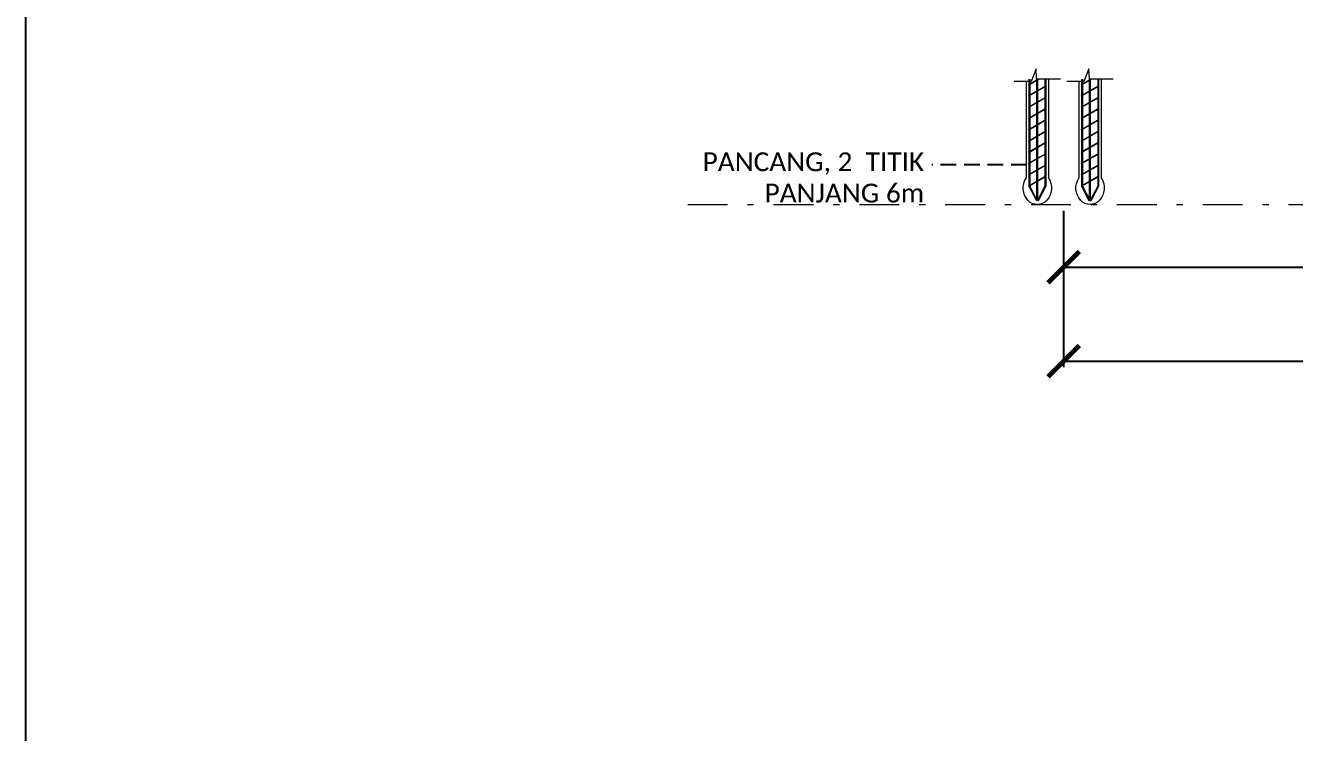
# Model space of a CAD drawing. Header units: millimetres. Extents: x 2175 to 3376, y 1504 to 1740.
# Drawn here: x 2985.68 to 3005.94, y 1648.24 to 1659.53 of the extents above; entities that cross this region are included whole.
import ezdxf

# ---------------------------------------------------------------- set-up
doc = ezdxf.new("R2010")
doc.units = ezdxf.units.MM
for name, pattern in [('DASHDOT2', [12.7, 6.35, -3.175, 0, -3.175]), ('DASHDOTX2', [50.8, 25.4, -12.7, 0, -12.7]), ('DASHED', [19.05, 12.7, -6.35]), ('HIDDEN', [0.375, 0.25, -0.125])]:
    doc.linetypes.add(name, pattern=pattern)
doc.layers.add('As Atap', color=3, linetype='DASHDOTX2', lineweight=40)
doc.layers.add('Garis Dim', color=131, linetype='DASHED', lineweight=9)
for name, color, linetype in [('GR', 7, 'Continuous'), ('KOP TEKS', 1, 'Continuous'), ('TEXT', 7, 'Continuous')]:
    doc.layers.add(name, color=color, linetype=linetype)
doc.layers.add('Layer2', color=7, linetype='DASHED', lineweight=40, true_color=0x238759)
doc.styles.add('-DIM2', font='simplex.shx', dxfattribs={"width": 0.55})
doc.styles.get("Standard").update_dxf_attribs({"font": 'arial.ttf'})
doc.dimstyles.new('DIMENSI WARNA 2.1', dxfattribs={"dimtxt": 1, "dimasz": 0.5, "dimexe": 0.1, "dimexo": 0.1, "dimgap": 0.05, "dimtad": 0, "dimtih": 1, "dimtoh": 1, "dimrnd": 0.0025, "dimzin": 0, "dimdsep": 46, "dimtxsty": '-DIM2', "dimblk": 'ARCHTICK', "dimcen": 0.1, "dimclrd": 1, "dimclre": 1, "dimclrt": 256, "dimadec": 0, "dimazin": 0, "dimtfac": 1, "dimtofl": 0, "dimtmove": 0, "dimatfit": 3, "dimldrblk": 'ARCHTICK', "dimfxl": 0.18, "dimtfill": 2, "dimtfillclr": 256, "dimtolj": 1, "dimtzin": 0, "dimarcsym": 0})

# ---------------------------------------------------------------- blocks, each defined once
blk = doc.blocks.new('_ArchTick')
at = {"color": 0, "linetype": 'ByBlock', "const_width": 0.15}
blk.add_lwpolyline([(-0.5, -0.5), (0.5, 0.5)], dxfattribs=at)
blk = doc.blocks.new('*D956')
at = {"layer": 'Defpoints', "color": 0, "transparency": 16777216}
for p in [(3002.251, 1656.675), (3032.251, 1656.675), (3032.251, 1655.675)]:
    blk.add_point(p, dxfattribs=at)
at = {"layer": 'GR', "color": 1, "lineweight": -2, "transparency": 16777216}
for p, q in [((3002.251, 1656.575), (3002.251, 1655.575)), ((3032.251, 1656.575), (3032.251, 1655.575)), ((3002.251, 1655.675), (3016.101, 1655.675)), ((3032.251, 1655.675), (3018.401, 1655.675))]:
    blk.add_line(p, q, dxfattribs=at)
at = {"layer": 'GR', "color": 1, "lineweight": -2, "transparency": 16777216, "xscale": 0.5, "yscale": 0.5, "zscale": 0.5, "rotation": 180}
blk.add_blockref('_ArchTick', (3002.251, 1655.675), dxfattribs=at)
at = {"layer": 'GR', "color": 1, "lineweight": -2, "transparency": 16777216, "xscale": 0.5, "yscale": 0.5, "zscale": 0.5}
blk.add_blockref('_ArchTick', (3032.251, 1655.675), dxfattribs=at)
at = {"layer": 'GR', "color": 240, "transparency": 16777216, "insert": (3017.251, 1655.675), "char_height": 1, "attachment_point": 5, "style": '-DIM2', "bg_fill": 1, "box_fill_scale": 1.1, "bg_fill_color": 256, "bg_fill_true_color": 16180224, "bg_fill_transparency": 0}
blk.add_mtext('\\A1;30.00', dxfattribs=at)
blk = doc.blocks.new('*D958')
at = {"layer": 'Defpoints', "color": 0, "transparency": 16777216}
for p in [(3002.251, 1655.675), (3062.251, 1655.675), (3062.251, 1654.175)]:
    blk.add_point(p, dxfattribs=at)
at = {"layer": 'GR', "color": 1, "lineweight": -2, "transparency": 16777216}
for p, q in [((3002.251, 1655.575), (3002.251, 1654.075)), ((3062.251, 1655.575), (3062.251, 1654.075)), ((3002.251, 1654.175), (3031.101, 1654.175)), ((3062.251, 1654.175), (3033.401, 1654.175))]:
    blk.add_line(p, q, dxfattribs=at)
at = {"layer": 'GR', "color": 1, "lineweight": -2, "transparency": 16777216, "xscale": 0.5, "yscale": 0.5, "zscale": 0.5, "rotation": 180}
blk.add_blockref('_ArchTick', (3002.251, 1654.175), dxfattribs=at)
at = {"layer": 'GR', "color": 1, "lineweight": -2, "transparency": 16777216, "xscale": 0.5, "yscale": 0.5, "zscale": 0.5}
blk.add_blockref('_ArchTick', (3062.251, 1654.175), dxfattribs=at)
at = {"layer": 'GR', "color": 240, "transparency": 16777216, "insert": (3032.251, 1654.175), "char_height": 1, "attachment_point": 5, "style": '-DIM2', "bg_fill": 1, "box_fill_scale": 1.1, "bg_fill_color": 256, "bg_fill_true_color": 16180224, "bg_fill_transparency": 0}
blk.add_mtext('\\A1;60.00', dxfattribs=at)

msp = doc.modelspace()

# ---------------------------------------------------------------- linework, layer by layer
at = {"linetype": 'HIDDEN'}
msp.add_line((3001.661, 1657.307), (3000.149, 1657.307), dxfattribs=at)
at = {"layer": 'As Atap', "color": 7, "linetype": 'ByBlock', "lineweight": 5}
for p, q in [((3001.651, 1658.637), (3001.651, 1657.093)), ((3002.011, 1658.675), (3002.011, 1657.093)), ((3002.492, 1658.637), (3002.492, 1657.093)), ((3002.852, 1658.675), (3002.852, 1657.093))]:
    msp.add_line(p, q, dxfattribs=at)
at = {"layer": 'As Atap', "color": 0, "linetype": 'ByBlock', "lineweight": 5}
for p, q in [((3001.697, 1658.675), (3001.697, 1658.594)), ((3001.697, 1658.586), (3001.697, 1658.414)), ((3001.709, 1658.675), (3001.709, 1658.601)), ((3001.709, 1658.593), (3001.709, 1658.421)), ((3001.819, 1658.693), (3001.819, 1658.665)), ((3001.819, 1658.656), (3001.819, 1658.485)), ((3001.831, 1658.675), (3001.831, 1658.672)), ((3001.831, 1658.663), (3001.831, 1658.492)), ((3001.953, 1658.675), (3001.953, 1658.562)), ((3001.953, 1658.554), (3001.953, 1658.382)), ((3001.965, 1658.675), (3001.965, 1658.569)), ((3001.965, 1658.561), (3001.965, 1658.389)), ((3002.537, 1658.675), (3002.537, 1658.594)), ((3002.537, 1658.586), (3002.537, 1658.414)), ((3002.549, 1658.675), (3002.549, 1658.601)), ((3002.549, 1658.593), (3002.549, 1658.421)), ((3002.66, 1658.693), (3002.66, 1658.665)), ((3002.66, 1658.656), (3002.66, 1658.485)), ((3002.672, 1658.675), (3002.672, 1658.672)), ((3002.672, 1658.663), (3002.672, 1658.492)), ((3002.794, 1658.675), (3002.794, 1658.562)), ((3002.794, 1658.554), (3002.794, 1658.382)), ((3002.806, 1658.675), (3002.806, 1658.569)), ((3002.806, 1658.561), (3002.806, 1658.389)), ((3001.697, 1658.406), (3001.697, 1658.234)), ((3001.709, 1658.413), (3001.709, 1658.241)), ((3001.819, 1658.476), (3001.819, 1658.305)), ((3001.831, 1658.483), (3001.831, 1658.312)), ((3001.953, 1658.374), (3001.953, 1658.202)), ((3001.965, 1658.381), (3001.965, 1658.209)), ((3002.537, 1658.406), (3002.537, 1658.234)), ((3002.549, 1658.413), (3002.549, 1658.241)), ((3002.66, 1658.476), (3002.66, 1658.305)), ((3002.672, 1658.483), (3002.672, 1658.312)), ((3002.794, 1658.374), (3002.794, 1658.202)), ((3002.806, 1658.381), (3002.806, 1658.209)), ((3001.697, 1658.226), (3001.697, 1658.054)), ((3001.709, 1658.233), (3001.709, 1658.061)), ((3001.819, 1658.296), (3001.819, 1658.125)), ((3001.831, 1658.303), (3001.831, 1658.132)), ((3001.953, 1658.194), (3001.953, 1658.022)), ((3001.965, 1658.201), (3001.965, 1658.029)), ((3002.537, 1658.226), (3002.537, 1658.054)), ((3002.549, 1658.233), (3002.549, 1658.061)), ((3002.66, 1658.296), (3002.66, 1658.125)), ((3002.672, 1658.303), (3002.672, 1658.132)), ((3002.794, 1658.194), (3002.794, 1658.022)), ((3002.806, 1658.201), (3002.806, 1658.029)), ((3001.697, 1658.046), (3001.697, 1657.874)), ((3001.709, 1658.053), (3001.709, 1657.881)), ((3001.819, 1658.116), (3001.819, 1657.945)), ((3001.819, 1657.936), (3001.819, 1657.765)), ((3001.831, 1658.123), (3001.831, 1657.952)), ((3001.831, 1657.943), (3001.831, 1657.772)), ((3001.953, 1658.014), (3001.953, 1657.842)), ((3001.965, 1658.021), (3001.965, 1657.849)), ((3002.537, 1658.046), (3002.537, 1657.874)), ((3002.549, 1658.053), (3002.549, 1657.881)), ((3002.66, 1658.116), (3002.66, 1657.945)), ((3002.66, 1657.936), (3002.66, 1657.765)), ((3002.672, 1658.123), (3002.672, 1657.952)), ((3002.672, 1657.943), (3002.672, 1657.772)), ((3002.794, 1658.014), (3002.794, 1657.842)), ((3002.806, 1658.021), (3002.806, 1657.849)), ((3001.697, 1657.866), (3001.697, 1657.694)), ((3001.709, 1657.873), (3001.709, 1657.701)), ((3001.819, 1657.756), (3001.819, 1657.585)), ((3001.831, 1657.763), (3001.831, 1657.592)), ((3001.953, 1657.834), (3001.953, 1657.662)), ((3001.965, 1657.841), (3001.965, 1657.669)), ((3002.537, 1657.866), (3002.537, 1657.694)), ((3002.549, 1657.873), (3002.549, 1657.701)), ((3002.66, 1657.756), (3002.66, 1657.585)), ((3002.672, 1657.763), (3002.672, 1657.592)), ((3002.794, 1657.834), (3002.794, 1657.662)), ((3002.806, 1657.841), (3002.806, 1657.669)), ((3001.697, 1657.686), (3001.697, 1657.514)), ((3001.709, 1657.693), (3001.709, 1657.521)), ((3001.819, 1657.576), (3001.819, 1657.405)), ((3001.831, 1657.583), (3001.831, 1657.412)), ((3001.953, 1657.654), (3001.953, 1657.482)), ((3001.965, 1657.661), (3001.965, 1657.489)), ((3002.537, 1657.686), (3002.537, 1657.514)), ((3002.549, 1657.693), (3002.549, 1657.521)), ((3002.66, 1657.576), (3002.66, 1657.405)), ((3002.672, 1657.583), (3002.672, 1657.412)), ((3002.794, 1657.654), (3002.794, 1657.482)), ((3002.806, 1657.661), (3002.806, 1657.489)), ((3001.697, 1657.506), (3001.697, 1657.334)), ((3001.697, 1657.326), (3001.697, 1657.154)), ((3001.709, 1657.513), (3001.709, 1657.341)), ((3001.709, 1657.333), (3001.709, 1657.161)), ((3001.819, 1657.396), (3001.819, 1657.225)), ((3001.831, 1657.403), (3001.831, 1657.232)), ((3001.953, 1657.474), (3001.953, 1657.302)), ((3001.965, 1657.481), (3001.965, 1657.309)), ((3002.537, 1657.506), (3002.537, 1657.334)), ((3002.537, 1657.326), (3002.537, 1657.154)), ((3002.549, 1657.513), (3002.549, 1657.341)), ((3002.549, 1657.333), (3002.549, 1657.161)), ((3002.66, 1657.396), (3002.66, 1657.225)), ((3002.672, 1657.403), (3002.672, 1657.232)), ((3002.794, 1657.474), (3002.794, 1657.302)), ((3002.806, 1657.481), (3002.806, 1657.309)), ((3001.697, 1657.146), (3001.697, 1656.974)), ((3001.709, 1657.153), (3001.709, 1656.981)), ((3001.819, 1657.216), (3001.819, 1657.045)), ((3001.831, 1657.223), (3001.831, 1657.052)), ((3001.953, 1657.294), (3001.953, 1657.122)), ((3001.965, 1657.301), (3001.965, 1657.129)), ((3001.965, 1657.121), (3001.965, 1656.966)), ((3002.537, 1657.146), (3002.537, 1656.974)), ((3002.549, 1657.153), (3002.549, 1656.981)), ((3002.66, 1657.216), (3002.66, 1657.045)), ((3002.672, 1657.223), (3002.672, 1657.052)), ((3002.794, 1657.294), (3002.794, 1657.122)), ((3002.806, 1657.301), (3002.806, 1657.129)), ((3002.806, 1657.121), (3002.806, 1656.966)), ((3001.709, 1656.973), (3001.709, 1656.969)), ((3001.709, 1656.973), (3001.709, 1656.969)), ((3001.819, 1657.036), (3001.819, 1656.758)), ((3001.831, 1657.043), (3001.831, 1656.758)), ((3001.953, 1657.114), (3001.953, 1656.969)), ((3002.549, 1656.973), (3002.549, 1656.969)), ((3002.549, 1656.973), (3002.549, 1656.969)), ((3002.66, 1657.036), (3002.66, 1656.758)), ((3002.672, 1657.043), (3002.672, 1656.758)), ((3002.794, 1657.114), (3002.794, 1656.969))]:
    msp.add_line(p, q, dxfattribs=at)
at = {"layer": 'As Atap', "color": 2, "linetype": 'ByBlock', "lineweight": 5}
for p, q in [((3001.819, 1656.676), (3001.819, 1656.675)), ((3002.66, 1656.676), (3002.66, 1656.675))]:
    msp.add_line(p, q, dxfattribs=at)
at = {"layer": 'Garis Dim', "color": 0, "linetype": 'ByBlock', "lineweight": 5}
for p, q in [((3001.693, 1658.592), (3001.837, 1658.675)), ((3001.693, 1658.412), (3001.965, 1658.569)), ((3001.697, 1658.586), (3001.852, 1658.675)), ((3001.697, 1658.406), (3001.969, 1658.563)), ((3002.534, 1658.592), (3002.678, 1658.675)), ((3002.534, 1658.412), (3002.806, 1658.569)), ((3002.537, 1658.586), (3002.693, 1658.675)), ((3002.537, 1658.406), (3002.81, 1658.563)), ((3001.693, 1658.232), (3001.965, 1658.389)), ((3001.697, 1658.226), (3001.969, 1658.383)), ((3002.534, 1658.232), (3002.806, 1658.389)), ((3002.537, 1658.226), (3002.81, 1658.383)), ((3001.693, 1658.052), (3001.965, 1658.209)), ((3001.697, 1658.046), (3001.969, 1658.203)), ((3002.534, 1658.052), (3002.806, 1658.209)), ((3002.537, 1658.046), (3002.81, 1658.203)), ((3001.693, 1657.872), (3001.965, 1658.029)), ((3001.697, 1657.866), (3001.969, 1658.023)), ((3002.534, 1657.872), (3002.806, 1658.029)), ((3002.537, 1657.866), (3002.81, 1658.023)), ((3001.693, 1657.692), (3001.965, 1657.849)), ((3001.697, 1657.686), (3001.969, 1657.843)), ((3002.534, 1657.692), (3002.806, 1657.849)), ((3002.537, 1657.686), (3002.81, 1657.843)), ((3001.693, 1657.512), (3001.965, 1657.669)), ((3001.697, 1657.506), (3001.969, 1657.663)), ((3002.534, 1657.512), (3002.806, 1657.669)), ((3002.537, 1657.506), (3002.81, 1657.663)), ((3001.693, 1657.332), (3001.965, 1657.489)), ((3001.697, 1657.326), (3001.969, 1657.483)), ((3002.534, 1657.332), (3002.806, 1657.489)), ((3002.537, 1657.326), (3002.81, 1657.483)), ((3001.693, 1657.152), (3001.965, 1657.309)), ((3001.693, 1656.972), (3001.965, 1657.129)), ((3001.697, 1657.146), (3001.969, 1657.303)), ((3001.697, 1656.966), (3001.969, 1657.123)), ((3002.534, 1657.152), (3002.806, 1657.309)), ((3002.534, 1656.972), (3002.806, 1657.129)), ((3002.537, 1657.146), (3002.81, 1657.303)), ((3002.537, 1656.966), (3002.81, 1657.123)), ((3001.697, 1656.966), (3001.815, 1656.739)), ((3001.709, 1656.969), (3001.825, 1656.745)), ((3001.953, 1656.969), (3001.833, 1656.738)), ((3001.965, 1656.966), (3001.844, 1656.733)), ((3002.537, 1656.966), (3002.655, 1656.739)), ((3002.549, 1656.969), (3002.666, 1656.745)), ((3002.794, 1656.969), (3002.674, 1656.738)), ((3002.806, 1656.966), (3002.685, 1656.733)), ((3001.815, 1656.739), (3001.825, 1656.745)), ((3001.819, 1656.758), (3001.831, 1656.758)), ((3001.833, 1656.738), (3001.844, 1656.733)), ((3002.655, 1656.739), (3002.666, 1656.745)), ((3002.66, 1656.758), (3002.672, 1656.758)), ((3002.674, 1656.738), (3002.685, 1656.733))]:
    msp.add_line(p, q, dxfattribs=at)
at = {"layer": 'Garis Dim', "linetype": 'DASHDOT2', "ltscale": 0.1}
msp.add_line((2996.251, 1656.675), (3070.751, 1656.675), dxfattribs=at)
at = {"layer": 'Garis Dim', "color": 0, "linetype": 'ByBlock', "lineweight": 5}
for centre, start, end in [((3001.695, 1658.589), 120.0006, 300.0006), ((3001.967, 1658.566), 298.5406, 121.4606), ((3002.536, 1658.589), 120.0006, 300.0006), ((3002.808, 1658.566), 298.5406, 121.4606), ((3001.695, 1658.409), 120.0006, 300.0006), ((3001.967, 1658.386), 298.5406, 121.4606), ((3002.536, 1658.409), 120.0006, 300.0006), ((3002.808, 1658.386), 298.5406, 121.4606), ((3001.695, 1658.229), 120.0006, 300.0006), ((3001.967, 1658.206), 298.5406, 121.4606), ((3002.536, 1658.229), 120.0006, 300.0006), ((3002.808, 1658.206), 298.5406, 121.4606), ((3001.695, 1658.049), 120.0006, 300.0006), ((3001.967, 1658.026), 298.5406, 121.4606), ((3002.536, 1658.049), 120.0006, 300.0006), ((3002.808, 1658.026), 298.5406, 121.4606), ((3001.695, 1657.869), 120.0006, 300.0006), ((3001.967, 1657.846), 298.5406, 121.4606), ((3002.536, 1657.869), 120.0006, 300.0006), ((3002.808, 1657.846), 298.5406, 121.4606), ((3001.695, 1657.689), 120.0006, 300.0006), ((3001.967, 1657.666), 298.5406, 121.4606), ((3002.536, 1657.689), 120.0006, 300.0006), ((3002.808, 1657.666), 298.5406, 121.4606), ((3001.695, 1657.509), 120.0006, 300.0006), ((3001.695, 1657.329), 120.0006, 300.0006), ((3001.967, 1657.486), 298.5406, 121.4606), ((3002.536, 1657.509), 120.0006, 300.0006), ((3002.536, 1657.329), 120.0006, 300.0006), ((3002.808, 1657.486), 298.5406, 121.4606), ((3001.695, 1657.149), 120.0006, 300.0006), ((3001.967, 1657.306), 298.5406, 121.4606), ((3001.967, 1657.126), 298.5406, 121.4606), ((3002.536, 1657.149), 120.0006, 300.0006), ((3002.808, 1657.306), 298.5406, 121.4606), ((3002.808, 1657.126), 298.5406, 121.4606), ((3001.695, 1656.969), 120.0006, 300.0006), ((3002.536, 1656.969), 120.0006, 300.0006)]:
    msp.add_arc(centre, 0.0036, start, end, dxfattribs=at)
at = {"layer": 'Garis Dim', "color": 7, "linetype": 'ByBlock', "lineweight": 5, "extrusion": (0, 0, -1)}
for centre in [(3001.831, 1656.936), (3002.672, 1656.936)]:
    msp.add_ellipse(centre, major_axis=(0, 0.261), ratio=0.864672, start_param=0.923757, end_param=5.359428, dxfattribs=at)
at = {"layer": 'KOP TEKS', "color": 2}
msp.add_lwpolyline([(2985.681, 1681.172), (2985.681, 1615.315), (3078.821, 1615.315), (3078.821, 1681.172)], close=True, dxfattribs=at)
at = {"layer": 'Layer2', "linetype": 'ByBlock', "lineweight": 5}
for points in [[(3002.202, 1658.675), (3001.82, 1658.675), (3001.812, 1658.841), (3001.733, 1658.637), (3001.461, 1658.637)], [(3003.043, 1658.675), (3002.661, 1658.675), (3002.653, 1658.841), (3002.574, 1658.637), (3002.302, 1658.637)]]:
    msp.add_lwpolyline(points, dxfattribs=at)

# ---------------------------------------------------------------- texts
at = {"layer": 'TEXT', "insert": (3000.025, 1657.506), "char_height": 0.3, "width": 5.53205, "attachment_point": 3}
msp.add_mtext('{\\fCalibri Light|b0|i0|c0|p34;PANCANG, 2  TITIK\\PPANJANG 6m}', dxfattribs=at)

# ---------------------------------------------------------------- dimensions: what is measured, and where the dimension line sits
at = {"layer": 'GR'}
dim = msp.add_linear_dim(base=(3032.251, 1655.675), p1=(3002.251, 1656.675), p2=(3032.251, 1656.675), dimstyle='DIMENSI WARNA 2.1', dxfattribs=at)
dim.commit()
dim.dimension.update_dxf_attribs({"geometry": '*D956', "text_midpoint": (3017.251, 1655.675)})
dim = msp.add_aligned_dim(p1=(3002.251, 1655.675), p2=(3062.251, 1655.675), distance=-1.5, dimstyle='DIMENSI WARNA 2.1', dxfattribs=at)
dim.commit()
dim.dimension.update_dxf_attribs({"geometry": '*D958', "text_midpoint": (3032.251, 1654.175)})

doc.saveas('drawing.dxf')
